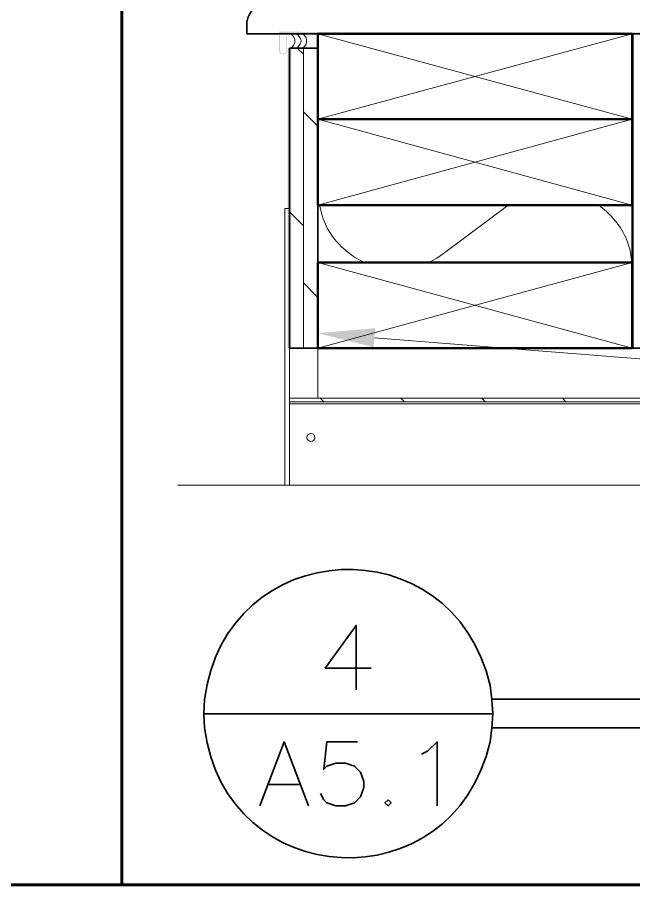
# Model space of a CAD drawing. Header units: inches. Extents: x 5 to 516, y -193 to 129.
# Drawn here: x 347.774 to 348.672, y -12.363 to -11.068 of the extents above; entities that cross this region are included whole.
import ezdxf

# ---------------------------------------------------------------- set-up
doc = ezdxf.new("R2010")
doc.units = ezdxf.units.IN
doc.header["$MEASUREMENT"] = 0
doc.layers.add('PDF6_Geometry', color=7, linetype='Continuous')
doc.layers.add('PDF6_Solid Fills', color=7, linetype='Continuous')

msp = doc.modelspace()

# ---------------------------------------------------------------- hatches: boundary and pattern name
at = {"layer": 'PDF6_Solid Fills', "transparency": 33554559}
for points in [[(348.1668119, -11.0955818), (348.1657007, -11.0955818), (348.1657008, -11.1172485), (348.1645897, -11.1194714), (348.1623676, -11.1205825), (348.1595899, -11.1205825), (348.1573678, -11.1194714), (348.1562567, -11.1172493), (348.1562567, -11.0905826), (349.22459, -11.0911381), (349.2245901, -11.0900265), (348.1551457, -11.0889154), (348.1551457, -11.1178042), (348.1568123, -11.1205825), (348.1595899, -11.1216935), (348.1623677, -11.1216936), (348.1651458, -11.1205825), (348.1668119, -11.117804)], [(348.167368, -11.5505819), (348.1729235, -11.5505819), (348.1729233, -11.1128042), (348.167368, -11.1128042)]]:
    msp.add_hatch(color=256, dxfattribs=at).paths.add_polyline_path(points)

# ---------------------------------------------------------------- linework, layer by layer
at = {"layer": 'PDF6_Geometry', "lineweight": 60}
msp.add_lwpolyline([(347.925701, -12.3344711), (347.925701, -8.5589156)], dxfattribs=at)
at = {"layer": 'PDF6_Geometry', "lineweight": 35}
for points in [[(348.1079231, -11.0816929), (348.1079231, -11.0916929)], [(348.1079231, -11.0916936), (348.5712564, -11.0916936)], [(348.2673678, -12.0494707), (348.2673678, -11.9555818), (348.2223678, -12.017804), (348.2895901, -12.017804)], [(348.4629232, -12.1255822), (348.465701, -12.1050267), (348.4668121, -12.0844711), (348.465701, -12.0639156), (348.4629232, -12.04336)], [(348.0462565, -12.0639156), (348.0451454, -12.0844711), (348.0462565, -12.1050267)], [(348.465701, -12.0633597), (351.4745897, -12.0633597)], [(348.4668121, -12.0844711), (348.0451454, -12.0844711)], [(348.465701, -12.1050264), (351.4745897, -12.1050264)], [(348.1268124, -12.2189157), (348.1623679, -12.1255824), (348.1979235, -12.2189157)], [(348.26959, -12.1255817), (348.22459, -12.1255817), (348.2201455, -12.1655817), (348.22459, -12.1611372), (348.2379233, -12.1566928), (348.2518122, -12.1566928), (348.2651455, -12.1611372), (348.2740344, -12.1700261), (348.2784789, -12.1833595), (348.2784789, -12.1922483), (348.2740344, -12.2055817), (348.2651455, -12.2144706), (348.2518122, -12.218915), (348.2379233, -12.218915), (348.22459, -12.2144706), (348.2201455, -12.2100261), (348.2157011, -12.2011372)], [(348.3629235, -12.1433599), (348.3718123, -12.1389154), (348.3857012, -12.1255821), (348.3857012, -12.2189154)], [(348.1401457, -12.1878048), (348.1845902, -12.1878048)]]:
    msp.add_lwpolyline(points, dxfattribs=at)
at = {"layer": 'PDF6_Geometry', "lineweight": 15}
for points in [[(348.173479, -11.0933606), (348.1701456, -11.0916939)], [(348.182368, -11.0933606), (348.1784792, -11.0916939)], [(348.1873677, -11.112805), (348.1912566, -11.1111383), (348.1940344, -11.107805), (348.1951455, -11.1044717), (348.1951455, -11.1000272), (348.1940344, -11.0966939), (348.1912566, -11.0933606), (348.1873677, -11.0916939)], [(348.2118123, -11.3422492), (348.6701456, -11.2166936), (348.2118123, -11.0916936)], [(348.6701456, -11.0916936), (348.2118123, -11.2166936)], [(348.6718122, -11.5505819), (348.6718122, -11.091693)], [(348.1701456, -11.112805), (348.1740345, -11.1111383)], [(348.1790347, -11.112805), (348.182368, -11.1111383)], [(348.1907009, -11.1216935), (348.1812565, -11.1128046)], [(348.1907009, -11.5505819), (348.1907009, -11.1128042)], [(348.2112568, -11.5505819), (348.2112568, -11.1128042)], [(348.2112568, -11.2261383), (348.1907012, -11.2055827)], [(348.6701456, -11.3422486), (348.2118123, -11.216693)], [(348.2118123, -11.3100265), (348.2112567, -11.309471)], [(348.6718122, -11.3233605), (348.6701455, -11.3216938)], [(348.1701456, -11.3466929), (348.163479, -11.3466929), (348.163479, -11.7500262)], [(348.1701456, -11.7500267), (348.1701456, -11.3466934)], [(348.2140344, -11.3422486), (348.2179233, -11.3572486)], [(348.3740341, -11.4255819), (348.3851452, -11.4194708), (348.3951452, -11.4128041), (348.4868119, -11.3439153), (348.4895897, -11.3422486)], [(348.6329234, -11.3511375), (348.6218123, -11.3422486)], [(348.1907009, -11.3722485), (348.1701453, -11.3516929)], [(348.6695901, -11.4255819), (348.6679234, -11.4111375)], [(348.6701456, -11.5505819), (348.2118123, -11.4255819)], [(348.6701456, -11.4255819), (348.2118123, -11.5505819), (349.3373678, -11.5505819)], [(348.2651455, -11.4178041), (348.2790344, -11.4255819)], [(348.2112568, -11.4761382), (348.1907012, -11.4555827)], [(348.2940345, -11.535582), (349.6751457, -11.6450264), (349.80959, -11.6444708)], [(348.1701456, -11.5505819), (348.2118123, -11.5505819), (348.2118123, -11.6239152), (348.2118123, -11.5505819)], [(349.1290345, -11.6239157), (348.1701456, -11.6239157), (348.1701456, -11.6289157), (349.1290345, -11.6289157)], [(349.1290345, -11.6322492), (348.1701456, -11.6322492)], [(348.2201453, -11.628916), (348.2151453, -11.623916)], [(348.3379233, -11.628916), (348.3329233, -11.623916)], [(348.4557008, -11.628916), (348.4507008, -11.623916)], [(348.5734789, -11.628916), (348.5684789, -11.623916)], [(348.0068122, -11.7505817), (348.8140344, -11.7505817), (348.8534788, -11.8172484), (348.9223677, -11.6694706), (348.9601455, -11.7505817), (349.7362565, -11.7505817)]]:
    msp.add_lwpolyline(points, dxfattribs=at)
at = {"layer": 'PDF6_Geometry', "lineweight": 50}
for points in [[(348.2118123, -11.2166936), (348.2118123, -11.0916936), (348.6701456, -11.0916936), (348.6701456, -11.2166936)], [(348.2118123, -11.3422492), (348.2118123, -11.2166936), (348.6701456, -11.2166936), (348.6701456, -11.3422492)], [(348.2118123, -11.5505819), (348.2118123, -11.4255819), (348.6701456, -11.4255819), (348.6701456, -11.5505819)]]:
    msp.add_lwpolyline(points, close=True, dxfattribs=at)
at = {"layer": 'PDF6_Geometry', "lineweight": 35}
for points in [[(348.6701456, -11.0916936), (348.6701456, -11.5505825), (348.7118123, -11.5505825), (348.7118123, -11.0916936)], [(348.1701456, -11.1128042), (348.1701456, -11.5505819), (348.2118123, -11.5505819), (348.2118123, -11.1128042)], [(348.3140343, -12.2100272), (348.3095899, -12.2144716), (348.3140343, -12.2189161), (348.3184787, -12.2144716)]]:
    msp.add_lwpolyline(points, close=True, dxfattribs=at)
at = {"layer": 'PDF6_Geometry', "lineweight": 60}
msp.add_lwpolyline([(334.3940348, -12.3344711), (355.5607009, -12.3344711)], close=True, dxfattribs=at)
at = {"layer": 'PDF6_Geometry', "lineweight": 15}
msp.add_circle((348.201552, -11.6811372), 0.0058507, dxfattribs=at)
at = {"layer": 'PDF6_Geometry', "lineweight": 35}
for points in [[(348.1401453, -11.0411374), (348.1227287, -11.043554), (348.1058861, -11.0640911), (348.1079231, -11.0816929)], [(348.4629232, -12.04336), (348.4083584, -11.8058878), (348.0767843, -11.8225174), (348.0462565, -12.0639156)], [(348.0462565, -12.1050267), (348.0771824, -12.3460544), (348.4079047, -12.3626563), (348.4629232, -12.1255822)]]:
    msp.add_open_spline(points, degree=3, dxfattribs=at)
at = {"layer": 'PDF6_Geometry', "lineweight": 15}
for points in [[(348.1740345, -11.1111383), (348.1799141, -11.1056569), (348.1793864, -11.098768), (348.173479, -11.0933606)], [(348.182368, -11.1111383), (348.1887384, -11.1045087), (348.1887384, -11.0999902), (348.182368, -11.0933606)], [(348.2179233, -11.3572486), (348.2253677, -11.3824153), (348.2432381, -11.4037671), (348.2651455, -11.4178041)], [(348.6679234, -11.4111375), (348.6615253, -11.3849893), (348.6519141, -11.3698967), (348.6329234, -11.3511375)]]:
    msp.add_open_spline(points, degree=3, dxfattribs=at)
at = {"layer": 'PDF6_Solid Fills', "lineweight": 50, "transparency": 33554559}
msp.add_solid([(348.2929235, -11.5494709), (348.2112568, -11.5289153), (348.2951457, -11.5216931)], dxfattribs=at)

doc.saveas('drawing.dxf')
